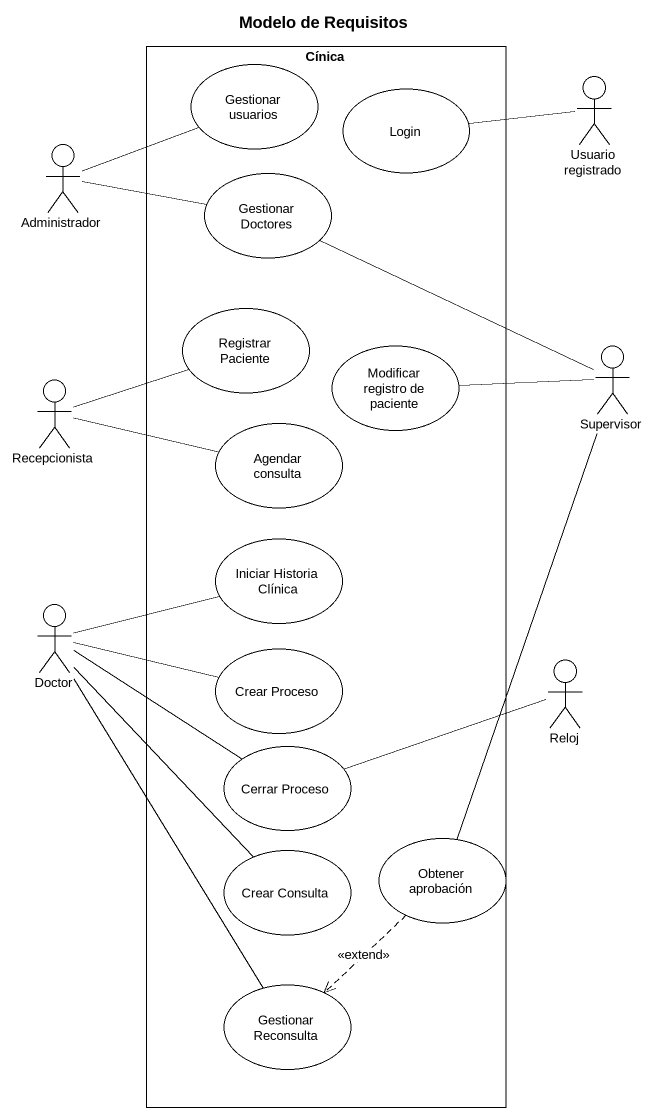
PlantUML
@startuml
title Modelo de Requisitos
rectangle Cínica {
  usecase "Gestionar usuarios" as Gestionar_usuarios
  usecase Login
  usecase "Gestionar Doctores" as Gestionar_Doctores
  usecase "Registrar Paciente" as Registrar_Paciente
  usecase "Modificar registro de paciente" as Modificar_registro_de
  usecase "Agendar consulta" as Agendar_consulta
  usecase "Iniciar Historia Clínica" as Iniciar_Historia_Clínica
  usecase "Crear Proceso" as Crear_Proceso
  usecase "Cerrar Proceso" as Cerrar_Proceso
  usecase "Crear Consulta" as Crear_Consulta
  usecase "Obtener aprobación" as Obtener_aprobación
  usecase "Gestionar Reconsulta" as Gestionar_Reconsulta
}
actor "Usuario registrado" as Usuario_registrado
actor Administrador
actor Recepcionista
actor Supervisor
actor Doctor
actor Reloj
Usuario_registrado -left- Login
Administrador -right- Gestionar_usuarios
Administrador -right- Gestionar_Doctores
Recepcionista -right- Registrar_Paciente
Recepcionista -right- Agendar_consulta
Supervisor -left- Gestionar_Doctores
Supervisor -left- Modificar_registro_de
Supervisor -- Obtener_aprobación
Doctor -right- Iniciar_Historia_Clínica
Doctor -right- Crear_Proceso
Doctor -right- Cerrar_Proceso
Doctor -- Crear_Consulta
Doctor -- Gestionar_Reconsulta
Reloj -left- Cerrar_Proceso
Obtener_aprobación ..> Gestionar_Reconsulta : <<extend>>
@enduml
